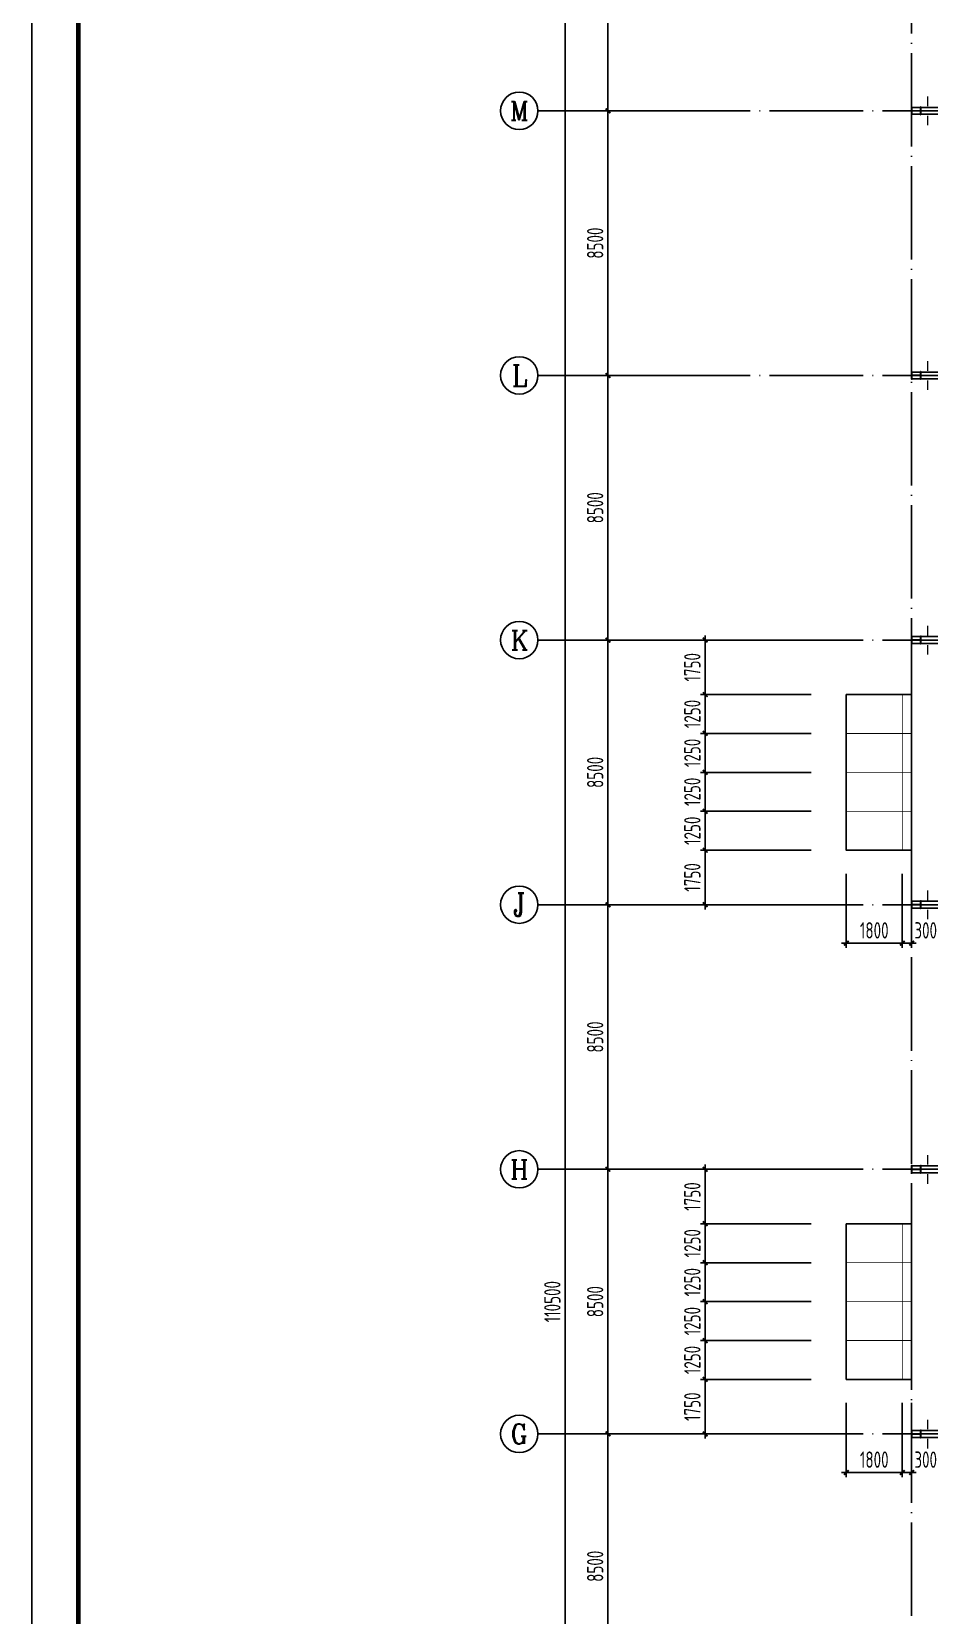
# Model space of a CAD drawing. Extents: x 753177 to 2169292, y -530934 to -273477.
# Drawn here: x 1362919 to 1391744, y -441202 to -390335 of the extents above; entities that cross this region are included whole.
import ezdxf
from ezdxf.enums import TextEntityAlignment as Align

# ---------------------------------------------------------------- set-up
doc = ezdxf.new("R2010")
doc.units = 0
doc.header["$LTSCALE"] = 1500
doc.header["$MEASUREMENT"] = 0
doc.linetypes.add('DASHED', pattern=[0.75, 0.5, -0.25])
doc.linetypes.add('DOTE', pattern=[2.42, 2, -0.2, 0.02, -0.2])
doc.layers.get('Defpoints').update_dxf_attribs({"color": 252})
for name, color, linetype in [('00-tk', 151, 'Continuous'), ('AXIS', 3, 'Continuous'), ('AXIS_TEXT', 7, 'Continuous'), ('BOLT', 252, 'Continuous'), ('Boltx', 252, 'DASHED'), ('DIM', 3, 'Continuous'), ('M_Prof', 2, 'Continuous')]:
    doc.layers.add(name, color=color, linetype=linetype)
doc.layers.add('钢板标注', color=9, linetype='Continuous', lineweight=18)
doc.styles.add('_TCH_AXIS', font='COMPLEX', dxfattribs={"bigfont": 'GBCBIG'})
doc.styles.add('COMPLEX', font='COMPLEX')
doc.styles.add('TSSD_Dimension', font='Tssdeng.shx', dxfattribs={"width": 0.7, "bigfont": 'hztxt.shx'})
doc.dimstyles.new('TSSD_150_150', dxfattribs={"dimtxt": 525, "dimasz": 150, "dimexe": 150, "dimexo": 375, "dimgap": 150, "dimtad": 1, "dimdec": 0, "dimzin": 0, "dimdsep": 46, "dimtxsty": 'TSSD_Dimension', "dimblk": 'ARCHTICK', "dimblk1": 'ARCHTICK', "dimblk2": 'ARCHTICK', "dimcen": 0, "dimdle": 150, "dimclrt": 7, "dimadec": 0, "dimazin": 0, "dimtfac": 1, "dimtdec": 0, "dimtix": 1, "dimtmove": 2, "dimatfit": 3, "dimfxl": 0, "dimtolj": 1, "dimtzin": 0, "dimarcsym": 0})

# ---------------------------------------------------------------- blocks, each defined once
blk = doc.blocks.new('A$C16496DF1')
at = {"layer": '00-tk'}
blk.add_line((176850, 1500), (3750, 1500), dxfattribs=at)
at = {"layer": '00-tk', "linetype": 'Continuous'}
blk.add_line((178350, 0), (0, 0), dxfattribs=at)
at = {"layer": '00-tk', "const_width": 150}
blk.add_lwpolyline([(3750, 124650), (176850, 124650), (176850, 1500), (3750, 1500)], close=True, dxfattribs=at)
blk = doc.blocks.new('_ArchTick')
at = {"color": 0, "linetype": 'ByBlock', "const_width": 0.4}
blk.add_lwpolyline([(-0.5, -0.5), (0.5, 0.5)], dxfattribs=at)
blk = doc.blocks.new('*D57')
at = {"layer": 'AXIS', "color": 0, "lineweight": -2, "transparency": 16777216}
for p, q in [((587000, 109370), (583475, 109370)), ((583625, 100720), (583625, 109520)), ((587000, 100870), (583475, 100870))]:
    blk.add_line(p, q, dxfattribs=at)
at = {"layer": 'Defpoints', "color": 0, "transparency": 16777216}
for p in [(583625, 109370), (587375, 109370), (587375, 100870)]:
    blk.add_point(p, dxfattribs=at)
at = {"layer": 'AXIS', "color": 0, "lineweight": -2, "transparency": 16777216, "xscale": 150, "yscale": 150, "zscale": 150}
for p, rotation in [((583625, 109370), 90), ((583625, 100870), 270)]:
    blk.add_blockref('_ArchTick', p, dxfattribs=dict(at, rotation=rotation))
at = {"layer": 'AXIS', "color": 7, "transparency": 16777216, "insert": (583213, 105120), "char_height": 525, "attachment_point": 5, "rotation": 90, "style": 'TSSD_Dimension'}
blk.add_mtext('\\A1;8500', dxfattribs=at)
blk = doc.blocks.new('*D58')
at = {"layer": 'AXIS', "color": 0, "lineweight": -2, "transparency": 16777216}
for p, q in [((583625, 109220), (583625, 118020)), ((587000, 117870), (583475, 117870)), ((587000, 109370), (583475, 109370))]:
    blk.add_line(p, q, dxfattribs=at)
at = {"layer": 'Defpoints', "color": 0, "transparency": 16777216}
for p in [(583625, 117870), (587375, 117870), (587375, 109370)]:
    blk.add_point(p, dxfattribs=at)
at = {"layer": 'AXIS', "color": 0, "lineweight": -2, "transparency": 16777216, "xscale": 150, "yscale": 150, "zscale": 150}
for p, rotation in [((583625, 117870), 90), ((583625, 109370), 270)]:
    blk.add_blockref('_ArchTick', p, dxfattribs=dict(at, rotation=rotation))
at = {"layer": 'AXIS', "color": 7, "transparency": 16777216, "insert": (583213, 113620), "char_height": 525, "attachment_point": 5, "rotation": 90, "style": 'TSSD_Dimension'}
blk.add_mtext('\\A1;8500', dxfattribs=at)
blk = doc.blocks.new('*D59')
at = {"layer": 'AXIS', "color": 0, "lineweight": -2, "transparency": 16777216}
for p, q in [((587000, 126370), (583475, 126370)), ((583625, 117720), (583625, 126520)), ((587000, 117870), (583475, 117870))]:
    blk.add_line(p, q, dxfattribs=at)
at = {"layer": 'Defpoints', "color": 0, "transparency": 16777216}
for p in [(583625, 126370), (587375, 126370), (587375, 117870)]:
    blk.add_point(p, dxfattribs=at)
at = {"layer": 'AXIS', "color": 0, "lineweight": -2, "transparency": 16777216, "xscale": 150, "yscale": 150, "zscale": 150}
for p, rotation in [((583625, 126370), 90), ((583625, 117870), 270)]:
    blk.add_blockref('_ArchTick', p, dxfattribs=dict(at, rotation=rotation))
at = {"layer": 'AXIS', "color": 7, "transparency": 16777216, "insert": (583213, 122120), "char_height": 525, "attachment_point": 5, "rotation": 90, "style": 'TSSD_Dimension'}
blk.add_mtext('\\A1;8500', dxfattribs=at)
blk = doc.blocks.new('*D60')
at = {"layer": 'AXIS', "color": 0, "lineweight": -2, "transparency": 16777216}
for p, q in [((587000, 134870), (583475, 134870)), ((583625, 126220), (583625, 135020)), ((587000, 126370), (583475, 126370))]:
    blk.add_line(p, q, dxfattribs=at)
at = {"layer": 'Defpoints', "color": 0, "transparency": 16777216}
for p in [(583625, 134870), (587375, 134870), (587375, 126370)]:
    blk.add_point(p, dxfattribs=at)
at = {"layer": 'AXIS', "color": 0, "lineweight": -2, "transparency": 16777216, "xscale": 150, "yscale": 150, "zscale": 150}
for p, rotation in [((583625, 134870), 90), ((583625, 126370), 270)]:
    blk.add_blockref('_ArchTick', p, dxfattribs=dict(at, rotation=rotation))
at = {"layer": 'AXIS', "color": 7, "transparency": 16777216, "insert": (583213, 130620), "char_height": 525, "attachment_point": 5, "rotation": 90, "style": 'TSSD_Dimension'}
blk.add_mtext('\\A1;8500', dxfattribs=at)
blk = doc.blocks.new('*D61')
at = {"layer": 'AXIS', "color": 0, "lineweight": -2, "transparency": 16777216}
for p, q in [((583625, 134720), (583625, 143520)), ((587000, 143370), (583475, 143370)), ((587000, 134870), (583475, 134870))]:
    blk.add_line(p, q, dxfattribs=at)
at = {"layer": 'Defpoints', "color": 0, "transparency": 16777216}
for p in [(583625, 143370), (587375, 143370), (587375, 134870)]:
    blk.add_point(p, dxfattribs=at)
at = {"layer": 'AXIS', "color": 0, "lineweight": -2, "transparency": 16777216, "xscale": 150, "yscale": 150, "zscale": 150}
for p, rotation in [((583625, 143370), 90), ((583625, 134870), 270)]:
    blk.add_blockref('_ArchTick', p, dxfattribs=dict(at, rotation=rotation))
at = {"layer": 'AXIS', "color": 7, "transparency": 16777216, "insert": (583213, 139120), "char_height": 525, "attachment_point": 5, "rotation": 90, "style": 'TSSD_Dimension'}
blk.add_mtext('\\A1;8500', dxfattribs=at)
blk = doc.blocks.new('*D62')
at = {"layer": 'AXIS', "color": 0, "lineweight": -2, "transparency": 16777216}
for p, q in [((587000, 151870), (583475, 151870)), ((583625, 143220), (583625, 152020)), ((587000, 143370), (583475, 143370))]:
    blk.add_line(p, q, dxfattribs=at)
at = {"layer": 'Defpoints', "color": 0, "transparency": 16777216}
for p in [(583625, 151870), (587375, 151870), (587375, 143370)]:
    blk.add_point(p, dxfattribs=at)
at = {"layer": 'AXIS', "color": 0, "lineweight": -2, "transparency": 16777216, "xscale": 150, "yscale": 150, "zscale": 150}
for p, rotation in [((583625, 151870), 90), ((583625, 143370), 270)]:
    blk.add_blockref('_ArchTick', p, dxfattribs=dict(at, rotation=rotation))
at = {"layer": 'AXIS', "color": 7, "transparency": 16777216, "insert": (583213, 147620), "char_height": 525, "attachment_point": 5, "rotation": 90, "style": 'TSSD_Dimension'}
blk.add_mtext('\\A1;8500', dxfattribs=at)
blk = doc.blocks.new('*D63')
at = {"layer": 'AXIS', "color": 0, "lineweight": -2, "transparency": 16777216}
for p, q in [((587000, 160370), (583475, 160370)), ((583625, 151720), (583625, 160520)), ((587000, 151870), (583475, 151870))]:
    blk.add_line(p, q, dxfattribs=at)
at = {"layer": 'Defpoints', "color": 0, "transparency": 16777216}
for p in [(583625, 160370), (587375, 160370), (587375, 151870)]:
    blk.add_point(p, dxfattribs=at)
at = {"layer": 'AXIS', "color": 0, "lineweight": -2, "transparency": 16777216, "xscale": 150, "yscale": 150, "zscale": 150}
for p, rotation in [((583625, 160370), 90), ((583625, 151870), 270)]:
    blk.add_blockref('_ArchTick', p, dxfattribs=dict(at, rotation=rotation))
at = {"layer": 'AXIS', "color": 7, "transparency": 16777216, "insert": (583213, 156120), "char_height": 525, "attachment_point": 5, "rotation": 90, "style": 'TSSD_Dimension'}
blk.add_mtext('\\A1;8500', dxfattribs=at)
blk = doc.blocks.new('_AXISO')
blk.add_circle((0, 0), 0.5)
at = {"layer": 'AXIS_TEXT', "style": 'COMPLEX', "width": 1.041667}
blk.add_attdef('A', text='', height=0.56, dxfattribs=at).set_placement((-0.25, -0.28), (0.25, -0.28), align=Align.FIT)
blk = doc.blocks.new('*D66')
at = {"layer": 'Defpoints', "color": 0, "transparency": 16777216}
for p in [(582250, 168870), (588523, 168870), (588523, 58370)]:
    blk.add_point(p, dxfattribs=at)
at = {"layer": 'DIM', "color": 0, "lineweight": -2, "transparency": 16777216}
for p, q in [((582250, 58220), (582250, 169020)), ((588148, 168870), (582100, 168870)), ((588148, 58370), (582100, 58370))]:
    blk.add_line(p, q, dxfattribs=at)
at = {"layer": 'DIM', "color": 0, "lineweight": -2, "transparency": 16777216, "xscale": 150, "yscale": 150, "zscale": 150}
for p, rotation in [((582250, 168870), 90), ((582250, 58370), 270)]:
    blk.add_blockref('_ArchTick', p, dxfattribs=dict(at, rotation=rotation))
at = {"layer": 'DIM', "color": 7, "transparency": 16777216, "insert": (581838, 113620), "char_height": 525, "attachment_point": 5, "rotation": 90, "style": 'TSSD_Dimension'}
blk.add_mtext('\\A1;110500', dxfattribs=at)
blk = doc.blocks.new('A$C01EB0BB3')
at = {"layer": 'M_Prof'}
for points in [[(300, 93375), (300, 93625), (288, 93625), (288, 93504), (12, 93504), (12, 93625), (0, 93625), (0, 93375), (12, 93375), (12, 93496), (288, 93496), (288, 93375)], [(300, 84875), (300, 85125), (288, 85125), (288, 85004), (12, 85004), (12, 85125), (0, 85125), (0, 84875), (12, 84875), (12, 84996), (288, 84996), (288, 84875)], [(300, 76375), (300, 76625), (288, 76625), (288, 76504), (12, 76504), (12, 76625), (0, 76625), (0, 76375), (12, 76375), (12, 76496), (288, 76496), (288, 76375)], [(300, 67875), (300, 68125), (288, 68125), (288, 68004), (12, 68004), (12, 68125), (0, 68125), (0, 67875), (12, 67875), (12, 67996), (288, 67996), (288, 67875)], [(300, 59375), (300, 59625), (288, 59625), (288, 59504), (12, 59504), (12, 59625), (0, 59625), (0, 59375), (12, 59375), (12, 59496), (288, 59496), (288, 59375)], [(300, 50875), (300, 51125), (288, 51125), (288, 51004), (12, 51004), (12, 51125), (0, 51125), (0, 50875), (12, 50875), (12, 50996), (288, 50996), (288, 50875)]]:
    blk.add_lwpolyline(points, close=True, dxfattribs=at)
blk = doc.blocks.new('*D615')
at = {"layer": 'Defpoints', "color": 0, "transparency": 16777216}
for p in [(1384547, -433626), (1388325, -433626), (1388325, -435376)]:
    blk.add_point(p, dxfattribs=at)
at = {"layer": 'DIM', "color": 0, "lineweight": -2, "transparency": 16777216}
for p, q in [((1387950, -433626), (1384397, -433626)), ((1384547, -435526), (1384547, -433476)), ((1387950, -435376), (1384397, -435376))]:
    blk.add_line(p, q, dxfattribs=at)
at = {"layer": 'DIM', "color": 0, "lineweight": -2, "transparency": 16777216, "xscale": 150, "yscale": 150, "zscale": 150}
for p, rotation in [((1384547, -433626), 90), ((1384547, -435376), 270)]:
    blk.add_blockref('_ArchTick', p, dxfattribs=dict(at, rotation=rotation))
at = {"layer": 'DIM', "color": 7, "transparency": 16777216, "insert": (1384134, -434501), "char_height": 525, "attachment_point": 5, "rotation": 90, "style": 'TSSD_Dimension'}
blk.add_mtext('\\A1;1750', dxfattribs=at)
blk = doc.blocks.new('*D616')
at = {"layer": 'Defpoints', "color": 0, "transparency": 16777216}
for p in [(1384547, -428626), (1388325, -428626), (1388325, -429876)]:
    blk.add_point(p, dxfattribs=at)
at = {"layer": 'DIM', "color": 0, "lineweight": -2, "transparency": 16777216}
for p, q in [((1387950, -428626), (1384397, -428626)), ((1384547, -428626), (1384547, -428476)), ((1384547, -429876), (1384547, -428626)), ((1387950, -429876), (1384397, -429876)), ((1384547, -429876), (1384547, -430026))]:
    blk.add_line(p, q, dxfattribs=at)
at = {"layer": 'DIM', "color": 0, "lineweight": -2, "transparency": 16777216, "xscale": 150, "yscale": 150, "zscale": 150}
for p, rotation in [((1384547, -428626), 270), ((1384547, -429876), 90)]:
    blk.add_blockref('_ArchTick', p, dxfattribs=dict(at, rotation=rotation))
at = {"layer": 'DIM', "color": 7, "transparency": 16777216, "insert": (1384134, -429251), "char_height": 525, "attachment_point": 5, "rotation": 90, "style": 'TSSD_Dimension'}
blk.add_mtext('\\A1;1250', dxfattribs=at)
blk = doc.blocks.new('*D617')
at = {"layer": 'Defpoints', "color": 0, "transparency": 16777216}
for p in [(1384547, -426876), (1388325, -426876), (1388325, -428626)]:
    blk.add_point(p, dxfattribs=at)
at = {"layer": 'DIM', "color": 0, "lineweight": -2, "transparency": 16777216}
for p, q in [((1384547, -428776), (1384547, -426726)), ((1387950, -426876), (1384397, -426876)), ((1387950, -428626), (1384397, -428626))]:
    blk.add_line(p, q, dxfattribs=at)
at = {"layer": 'DIM', "color": 0, "lineweight": -2, "transparency": 16777216, "xscale": 150, "yscale": 150, "zscale": 150}
for p, rotation in [((1384547, -426876), 90), ((1384547, -428626), 270)]:
    blk.add_blockref('_ArchTick', p, dxfattribs=dict(at, rotation=rotation))
at = {"layer": 'DIM', "color": 7, "transparency": 16777216, "insert": (1384134, -427751), "char_height": 525, "attachment_point": 5, "rotation": 90, "style": 'TSSD_Dimension'}
blk.add_mtext('\\A1;1750', dxfattribs=at)
blk = doc.blocks.new('*D618')
at = {"layer": 'Defpoints', "color": 0, "transparency": 16777216}
for p in [(1384547, -429876), (1388325, -429876), (1388325, -431126)]:
    blk.add_point(p, dxfattribs=at)
at = {"layer": 'DIM', "color": 0, "lineweight": -2, "transparency": 16777216}
for p, q in [((1384547, -429876), (1384547, -429726)), ((1387950, -429876), (1384397, -429876)), ((1384547, -431126), (1384547, -429876)), ((1387950, -431126), (1384397, -431126)), ((1384547, -431126), (1384547, -431276))]:
    blk.add_line(p, q, dxfattribs=at)
at = {"layer": 'DIM', "color": 0, "lineweight": -2, "transparency": 16777216, "xscale": 150, "yscale": 150, "zscale": 150}
for p, rotation in [((1384547, -429876), 270), ((1384547, -431126), 90)]:
    blk.add_blockref('_ArchTick', p, dxfattribs=dict(at, rotation=rotation))
at = {"layer": 'DIM', "color": 7, "transparency": 16777216, "insert": (1384134, -430501), "char_height": 525, "attachment_point": 5, "rotation": 90, "style": 'TSSD_Dimension'}
blk.add_mtext('\\A1;1250', dxfattribs=at)
blk = doc.blocks.new('*D619')
at = {"layer": 'Defpoints', "color": 0, "transparency": 16777216}
for p in [(1384547, -431126), (1388325, -431126), (1388325, -432376)]:
    blk.add_point(p, dxfattribs=at)
at = {"layer": 'DIM', "color": 0, "lineweight": -2, "transparency": 16777216}
for p, q in [((1387950, -431126), (1384397, -431126)), ((1384547, -431126), (1384547, -430976)), ((1384547, -432376), (1384547, -431126)), ((1387950, -432376), (1384397, -432376)), ((1384547, -432376), (1384547, -432526))]:
    blk.add_line(p, q, dxfattribs=at)
at = {"layer": 'DIM', "color": 0, "lineweight": -2, "transparency": 16777216, "xscale": 150, "yscale": 150, "zscale": 150}
for p, rotation in [((1384547, -431126), 270), ((1384547, -432376), 90)]:
    blk.add_blockref('_ArchTick', p, dxfattribs=dict(at, rotation=rotation))
at = {"layer": 'DIM', "color": 7, "transparency": 16777216, "insert": (1384134, -431751), "char_height": 525, "attachment_point": 5, "rotation": 90, "style": 'TSSD_Dimension'}
blk.add_mtext('\\A1;1250', dxfattribs=at)
blk = doc.blocks.new('*D620')
at = {"layer": 'Defpoints', "color": 0, "transparency": 16777216}
for p in [(1384547, -432376), (1388325, -432376), (1388325, -433626)]:
    blk.add_point(p, dxfattribs=at)
at = {"layer": 'DIM', "color": 0, "lineweight": -2, "transparency": 16777216}
for p, q in [((1384547, -432376), (1384547, -432226)), ((1387950, -432376), (1384397, -432376)), ((1384547, -433626), (1384547, -432376)), ((1387950, -433626), (1384397, -433626)), ((1384547, -433626), (1384547, -433776))]:
    blk.add_line(p, q, dxfattribs=at)
at = {"layer": 'DIM', "color": 0, "lineweight": -2, "transparency": 16777216, "xscale": 150, "yscale": 150, "zscale": 150}
for p, rotation in [((1384547, -432376), 270), ((1384547, -433626), 90)]:
    blk.add_blockref('_ArchTick', p, dxfattribs=dict(at, rotation=rotation))
at = {"layer": 'DIM', "color": 7, "transparency": 16777216, "insert": (1384134, -433001), "char_height": 525, "attachment_point": 5, "rotation": 90, "style": 'TSSD_Dimension'}
blk.add_mtext('\\A1;1250', dxfattribs=at)
blk = doc.blocks.new('*D621')
at = {"layer": 'Defpoints', "color": 0, "transparency": 16777216}
for p in [(1390876, -434005), (1391176, -434005), (1390876, -436614)]:
    blk.add_point(p, dxfattribs=at)
at = {"layer": 'DIM', "color": 0, "lineweight": -2, "transparency": 16777216}
for p, q in [((1390876, -434380), (1390876, -436764)), ((1391176, -434380), (1391176, -436764)), ((1390876, -436614), (1390726, -436614)), ((1391176, -436614), (1390876, -436614)), ((1391176, -436614), (1391326, -436614))]:
    blk.add_line(p, q, dxfattribs=at)
at = {"layer": 'DIM', "color": 0, "lineweight": -2, "transparency": 16777216, "xscale": 150, "yscale": 150, "zscale": 150}
blk.add_blockref('_ArchTick', (1390876, -436614), dxfattribs=at)
at = {"layer": 'DIM', "color": 0, "lineweight": -2, "transparency": 16777216, "xscale": 150, "yscale": 150, "zscale": 150, "rotation": 180}
blk.add_blockref('_ArchTick', (1391176, -436614), dxfattribs=at)
at = {"layer": 'DIM', "color": 7, "transparency": 16777216, "insert": (1391628, -436201), "char_height": 525, "attachment_point": 5, "style": 'TSSD_Dimension'}
blk.add_mtext('\\A1;300', dxfattribs=at)
blk = doc.blocks.new('*D622')
at = {"layer": 'Defpoints', "color": 0, "transparency": 16777216}
for p in [(1389076, -434005), (1390876, -434005), (1389076, -436614)]:
    blk.add_point(p, dxfattribs=at)
at = {"layer": 'DIM', "color": 0, "lineweight": -2, "transparency": 16777216}
for p, q in [((1389076, -434380), (1389076, -436764)), ((1390876, -434380), (1390876, -436764)), ((1391026, -436614), (1388926, -436614))]:
    blk.add_line(p, q, dxfattribs=at)
at = {"layer": 'DIM', "color": 0, "lineweight": -2, "transparency": 16777216, "xscale": 150, "yscale": 150, "zscale": 150, "rotation": 180}
blk.add_blockref('_ArchTick', (1389076, -436614), dxfattribs=at)
at = {"layer": 'DIM', "color": 0, "lineweight": -2, "transparency": 16777216, "xscale": 150, "yscale": 150, "zscale": 150}
blk.add_blockref('_ArchTick', (1390876, -436614), dxfattribs=at)
at = {"layer": 'DIM', "color": 7, "transparency": 16777216, "insert": (1389976, -436201), "char_height": 525, "attachment_point": 5, "style": 'TSSD_Dimension'}
blk.add_mtext('\\A1;1800', dxfattribs=at)
blk = doc.blocks.new('*D631')
at = {"layer": 'Defpoints', "color": 0, "transparency": 16777216}
for p in [(1384547, -416626), (1388325, -416626), (1388325, -418376)]:
    blk.add_point(p, dxfattribs=at)
at = {"layer": 'DIM', "color": 0, "lineweight": -2, "transparency": 16777216}
for p, q in [((1384547, -418526), (1384547, -416476)), ((1387950, -416626), (1384397, -416626)), ((1387950, -418376), (1384397, -418376))]:
    blk.add_line(p, q, dxfattribs=at)
at = {"layer": 'DIM', "color": 0, "lineweight": -2, "transparency": 16777216, "xscale": 150, "yscale": 150, "zscale": 150}
for p, rotation in [((1384547, -416626), 90), ((1384547, -418376), 270)]:
    blk.add_blockref('_ArchTick', p, dxfattribs=dict(at, rotation=rotation))
at = {"layer": 'DIM', "color": 7, "transparency": 16777216, "insert": (1384134, -417501), "char_height": 525, "attachment_point": 5, "rotation": 90, "style": 'TSSD_Dimension'}
blk.add_mtext('\\A1;1750', dxfattribs=at)
blk = doc.blocks.new('*D632')
at = {"layer": 'Defpoints', "color": 0, "transparency": 16777216}
for p in [(1384547, -411626), (1388325, -411626), (1388325, -412876)]:
    blk.add_point(p, dxfattribs=at)
at = {"layer": 'DIM', "color": 0, "lineweight": -2, "transparency": 16777216}
for p, q in [((1384547, -411626), (1384547, -411476)), ((1387950, -411626), (1384397, -411626)), ((1384547, -412876), (1384547, -411626)), ((1387950, -412876), (1384397, -412876)), ((1384547, -412876), (1384547, -413026))]:
    blk.add_line(p, q, dxfattribs=at)
at = {"layer": 'DIM', "color": 0, "lineweight": -2, "transparency": 16777216, "xscale": 150, "yscale": 150, "zscale": 150}
for p, rotation in [((1384547, -411626), 270), ((1384547, -412876), 90)]:
    blk.add_blockref('_ArchTick', p, dxfattribs=dict(at, rotation=rotation))
at = {"layer": 'DIM', "color": 7, "transparency": 16777216, "insert": (1384134, -412251), "char_height": 525, "attachment_point": 5, "rotation": 90, "style": 'TSSD_Dimension'}
blk.add_mtext('\\A1;1250', dxfattribs=at)
blk = doc.blocks.new('*D633')
at = {"layer": 'Defpoints', "color": 0, "transparency": 16777216}
for p in [(1384547, -409876), (1388325, -409876), (1388325, -411626)]:
    blk.add_point(p, dxfattribs=at)
at = {"layer": 'DIM', "color": 0, "lineweight": -2, "transparency": 16777216}
for p, q in [((1387950, -409876), (1384397, -409876)), ((1384547, -411776), (1384547, -409726)), ((1387950, -411626), (1384397, -411626))]:
    blk.add_line(p, q, dxfattribs=at)
at = {"layer": 'DIM', "color": 0, "lineweight": -2, "transparency": 16777216, "xscale": 150, "yscale": 150, "zscale": 150}
for p, rotation in [((1384547, -409876), 90), ((1384547, -411626), 270)]:
    blk.add_blockref('_ArchTick', p, dxfattribs=dict(at, rotation=rotation))
at = {"layer": 'DIM', "color": 7, "transparency": 16777216, "insert": (1384134, -410751), "char_height": 525, "attachment_point": 5, "rotation": 90, "style": 'TSSD_Dimension'}
blk.add_mtext('\\A1;1750', dxfattribs=at)
blk = doc.blocks.new('*D634')
at = {"layer": 'Defpoints', "color": 0, "transparency": 16777216}
for p in [(1384547, -412876), (1388325, -412876), (1388325, -414126)]:
    blk.add_point(p, dxfattribs=at)
at = {"layer": 'DIM', "color": 0, "lineweight": -2, "transparency": 16777216}
for p, q in [((1387950, -412876), (1384397, -412876)), ((1384547, -412876), (1384547, -412726)), ((1384547, -414126), (1384547, -412876)), ((1387950, -414126), (1384397, -414126)), ((1384547, -414126), (1384547, -414276))]:
    blk.add_line(p, q, dxfattribs=at)
at = {"layer": 'DIM', "color": 0, "lineweight": -2, "transparency": 16777216, "xscale": 150, "yscale": 150, "zscale": 150}
for p, rotation in [((1384547, -412876), 270), ((1384547, -414126), 90)]:
    blk.add_blockref('_ArchTick', p, dxfattribs=dict(at, rotation=rotation))
at = {"layer": 'DIM', "color": 7, "transparency": 16777216, "insert": (1384134, -413501), "char_height": 525, "attachment_point": 5, "rotation": 90, "style": 'TSSD_Dimension'}
blk.add_mtext('\\A1;1250', dxfattribs=at)
blk = doc.blocks.new('*D635')
at = {"layer": 'Defpoints', "color": 0, "transparency": 16777216}
for p in [(1384547, -414126), (1388325, -414126), (1388325, -415376)]:
    blk.add_point(p, dxfattribs=at)
at = {"layer": 'DIM', "color": 0, "lineweight": -2, "transparency": 16777216}
for p, q in [((1384547, -414126), (1384547, -413976)), ((1387950, -414126), (1384397, -414126)), ((1384547, -415376), (1384547, -414126)), ((1387950, -415376), (1384397, -415376)), ((1384547, -415376), (1384547, -415526))]:
    blk.add_line(p, q, dxfattribs=at)
at = {"layer": 'DIM', "color": 0, "lineweight": -2, "transparency": 16777216, "xscale": 150, "yscale": 150, "zscale": 150}
for p, rotation in [((1384547, -414126), 270), ((1384547, -415376), 90)]:
    blk.add_blockref('_ArchTick', p, dxfattribs=dict(at, rotation=rotation))
at = {"layer": 'DIM', "color": 7, "transparency": 16777216, "insert": (1384134, -414751), "char_height": 525, "attachment_point": 5, "rotation": 90, "style": 'TSSD_Dimension'}
blk.add_mtext('\\A1;1250', dxfattribs=at)
blk = doc.blocks.new('*D636')
at = {"layer": 'Defpoints', "color": 0, "transparency": 16777216}
for p in [(1384547, -415376), (1388325, -415376), (1388325, -416626)]:
    blk.add_point(p, dxfattribs=at)
at = {"layer": 'DIM', "color": 0, "lineweight": -2, "transparency": 16777216}
for p, q in [((1387950, -415376), (1384397, -415376)), ((1384547, -415376), (1384547, -415226)), ((1384547, -416626), (1384547, -415376)), ((1387950, -416626), (1384397, -416626)), ((1384547, -416626), (1384547, -416776))]:
    blk.add_line(p, q, dxfattribs=at)
at = {"layer": 'DIM', "color": 0, "lineweight": -2, "transparency": 16777216, "xscale": 150, "yscale": 150, "zscale": 150}
for p, rotation in [((1384547, -415376), 270), ((1384547, -416626), 90)]:
    blk.add_blockref('_ArchTick', p, dxfattribs=dict(at, rotation=rotation))
at = {"layer": 'DIM', "color": 7, "transparency": 16777216, "insert": (1384134, -416001), "char_height": 525, "attachment_point": 5, "rotation": 90, "style": 'TSSD_Dimension'}
blk.add_mtext('\\A1;1250', dxfattribs=at)
blk = doc.blocks.new('*D637')
at = {"layer": 'Defpoints', "color": 0, "transparency": 16777216}
for p in [(1390876, -417005), (1391176, -417005), (1390876, -419614)]:
    blk.add_point(p, dxfattribs=at)
at = {"layer": 'DIM', "color": 0, "lineweight": -2, "transparency": 16777216}
for p, q in [((1390876, -417380), (1390876, -419764)), ((1391176, -417380), (1391176, -419764)), ((1390876, -419614), (1390726, -419614)), ((1391176, -419614), (1390876, -419614)), ((1391176, -419614), (1391326, -419614))]:
    blk.add_line(p, q, dxfattribs=at)
at = {"layer": 'DIM', "color": 0, "lineweight": -2, "transparency": 16777216, "xscale": 150, "yscale": 150, "zscale": 150}
blk.add_blockref('_ArchTick', (1390876, -419614), dxfattribs=at)
at = {"layer": 'DIM', "color": 0, "lineweight": -2, "transparency": 16777216, "xscale": 150, "yscale": 150, "zscale": 150, "rotation": 180}
blk.add_blockref('_ArchTick', (1391176, -419614), dxfattribs=at)
at = {"layer": 'DIM', "color": 7, "transparency": 16777216, "insert": (1391628, -419201), "char_height": 525, "attachment_point": 5, "style": 'TSSD_Dimension'}
blk.add_mtext('\\A1;300', dxfattribs=at)
blk = doc.blocks.new('*D638')
at = {"layer": 'Defpoints', "color": 0, "transparency": 16777216}
for p in [(1389076, -417005), (1390876, -417005), (1389076, -419614)]:
    blk.add_point(p, dxfattribs=at)
at = {"layer": 'DIM', "color": 0, "lineweight": -2, "transparency": 16777216}
for p, q in [((1389076, -417380), (1389076, -419764)), ((1390876, -417380), (1390876, -419764)), ((1391026, -419614), (1388926, -419614))]:
    blk.add_line(p, q, dxfattribs=at)
at = {"layer": 'DIM', "color": 0, "lineweight": -2, "transparency": 16777216, "xscale": 150, "yscale": 150, "zscale": 150, "rotation": 180}
blk.add_blockref('_ArchTick', (1389076, -419614), dxfattribs=at)
at = {"layer": 'DIM', "color": 0, "lineweight": -2, "transparency": 16777216, "xscale": 150, "yscale": 150, "zscale": 150}
blk.add_blockref('_ArchTick', (1390876, -419614), dxfattribs=at)
at = {"layer": 'DIM', "color": 7, "transparency": 16777216, "insert": (1389976, -419201), "char_height": 525, "attachment_point": 5, "style": 'TSSD_Dimension'}
blk.add_mtext('\\A1;1800', dxfattribs=at)
blk = doc.blocks.new('A$C72AE6952')
at = {"layer": 'AXIS', "color": 252, "linetype": 'DOTE'}
for p, q in [((0, 113500), (0, -3000)), ((42000, 93500), (-6000, 93500)), ((42000, 85000), (-6000, 85000)), ((42000, 76500), (-6000, 76500)), ((42000, 68000), (-6000, 68000)), ((42000, 59500), (-6000, 59500)), ((42000, 51000), (-6000, 51000))]:
    blk.add_line(p, q, dxfattribs=at)
at = {"layer": 'AXIS'}
for p, q in [((-6000, 93500), (-12000, 93500)), ((-6000, 85000), (-12000, 85000)), ((-6000, 76500), (-12000, 76500)), ((-6000, 68000), (-12000, 68000)), ((-6000, 59500), (-12000, 59500)), ((-6000, 51000), (-12000, 51000))]:
    blk.add_line(p, q, dxfattribs=at)
ref = blk.add_blockref('_AXISO', (-12600, 93500), dxfattribs=dict(at, xscale=1200, yscale=1200, zscale=1200))
ref.add_attrib('A', 'M', dxfattribs={"layer": 'AXIS_TEXT', "height": 594, "style": '_TCH_AXIS'}).set_placement((-12897, 93203), (-12303, 93203), align=Align.FIT)
ref = blk.add_blockref('_AXISO', (-12600, 85000), dxfattribs=dict(at, xscale=1200, yscale=1200, zscale=1200))
ref.add_attrib('A', 'L', dxfattribs={"layer": 'AXIS_TEXT', "height": 683.5, "style": '_TCH_AXIS'}).set_placement((-12844.1, 84658.2), (-12355.9, 84658.2), align=Align.FIT)
ref = blk.add_blockref('_AXISO', (-12600, 76500), dxfattribs=dict(at, xscale=1200, yscale=1200, zscale=1200))
ref.add_attrib('A', 'K', dxfattribs={"layer": 'AXIS_TEXT', "height": 622.9, "style": '_TCH_AXIS'}).set_placement((-12881.8, 76188.6), (-12318.2, 76188.6), align=Align.FIT)
ref = blk.add_blockref('_AXISO', (-12600, 68000), dxfattribs=dict(at, xscale=1200, yscale=1200, zscale=1200))
ref.add_attrib('A', 'J', dxfattribs={"layer": 'AXIS_TEXT', "height": 744.1, "style": '_TCH_AXIS'}).set_placement((-12794.9, 67628), (-12405.1, 67628), align=Align.FIT)
ref = blk.add_blockref('_AXISO', (-12600, 59500), dxfattribs=dict(at, xscale=1200, yscale=1200, zscale=1200))
ref.add_attrib('A', 'H', dxfattribs={"layer": 'AXIS_TEXT', "height": 608.3, "style": '_TCH_AXIS'}).set_placement((-12889.7, 59195.9), (-12310.3, 59195.9), align=Align.FIT)
ref = blk.add_blockref('_AXISO', (-12600, 51000), dxfattribs=dict(at, xscale=1200, yscale=1200, zscale=1200))
ref.add_attrib('A', 'G', dxfattribs={"layer": 'AXIS_TEXT', "height": 637.8, "style": '_TCH_AXIS'}).set_placement((-12873.3, 50681.1), (-12326.7, 50681.1), align=Align.FIT)
for p1, p2, picture, middle in [((-6000, 93500), (-6000, 102000), '*D63', (-10162.5, 97750)), ((-6000, 85000), (-6000, 93500), '*D62', (-10162.5, 89250)), ((-6000, 76500), (-6000, 85000), '*D61', (-10162.5, 80750)), ((-6000, 68000), (-6000, 76500), '*D60', (-10162.5, 72250)), ((-6000, 59500), (-6000, 68000), '*D59', (-10162.5, 63750)), ((-6000, 51000), (-6000, 59500), '*D58', (-10162.5, 55250)), ((-6000, 42500), (-6000, 51000), '*D57', (-10162.5, 46750))]:
    dim = blk.add_aligned_dim(p1=p1, p2=p2, distance=3750, dimstyle='TSSD_150_150', dxfattribs=at)
    dim.commit()
    dim.dimension.update_dxf_attribs({"geometry": picture, "text_midpoint": middle, "insert": (-593375.3, -58370.2)})
at = {"layer": 'DIM'}
dim = blk.add_linear_dim(base=(-11125.3, 110500), p1=(-4852.4, 0), p2=(-4852.4, 110500), angle=90, dimstyle='TSSD_150_150', dxfattribs=at)
dim.commit()
dim.dimension.update_dxf_attribs({"geometry": '*D66', "text_midpoint": (-11537.8, 55250), "insert": (-593375.3, -58370.2)})

msp = doc.modelspace()

# ---------------------------------------------------------------- linework, layer by layer
at = {"layer": 'BOLT', "color": 2, "const_width": 25}
for points in [[(1389075.9, -411626.1), (1391175.9, -411626.1)], [(1389075.9, -411626.1), (1389075.9, -416626.1)], [(1390875.9, -416626.1), (1390875.9, -411626.1)], [(1389075.9, -412876.1), (1391175.9, -412876.1)], [(1389075.9, -414126.1), (1391175.9, -414126.1)], [(1389075.9, -415376.1), (1391175.9, -415376.1)], [(1389075.9, -416626.1), (1391175.9, -416626.1)], [(1389075.9, -428626.1), (1391175.9, -428626.1)], [(1389075.9, -428626.1), (1389075.9, -433626.1)], [(1390875.9, -433626.1), (1390875.9, -428626.1)], [(1389075.9, -429876.1), (1391175.9, -429876.1)], [(1389075.9, -431126.1), (1391175.9, -431126.1)], [(1389075.9, -432376.1), (1391175.9, -432376.1)], [(1389075.9, -433626.1), (1391175.9, -433626.1)]]:
    msp.add_lwpolyline(points, dxfattribs=at)
at = {"layer": 'BOLT', "color": 2}
for points in [[(1389075.9, -411626.1), (1391175.9, -411626.1), (1391175.9, -416626.1), (1389075.9, -416626.1)], [(1389075.9, -428626.1), (1391175.9, -428626.1), (1391175.9, -433626.1), (1389075.9, -433626.1)]]:
    msp.add_lwpolyline(points, close=True, dxfattribs=at)
at = {"layer": 'Boltx', "color": 6, "linetype": 'ByBlock', "const_width": 50}
for points in [[(1391692.4, -392730.9), (1391692.4, -392415.9)], [(1391692.4, -393346), (1391692.4, -393030.9)], [(1391692.4, -401230.9), (1391692.4, -400915.9)], [(1391692.4, -401846), (1391692.4, -401530.9)], [(1391692.4, -409730.9), (1391692.4, -409415.9)], [(1391692.4, -410346), (1391692.4, -410030.9)], [(1391692.4, -418230.9), (1391692.4, -417915.9)], [(1391692.4, -418846), (1391692.4, -418530.9)], [(1391692.4, -426730.9), (1391692.4, -426415.9)], [(1391692.4, -427346), (1391692.4, -427030.9)], [(1391692.4, -435230.9), (1391692.4, -434915.9)], [(1391692.4, -435846), (1391692.4, -435530.9)]]:
    msp.add_lwpolyline(points, dxfattribs=at)
at = {"layer": 'Boltx', "color": 4, "linetype": 'ByBlock'}
for points in [[(1391175.9, -392986.1), (1427175.9, -392986.1), (1427175.9, -392766.1), (1391175.9, -392766.1)], [(1391175.9, -401486.1), (1427175.9, -401486.1), (1427175.9, -401266.1), (1391175.9, -401266.1)], [(1391175.9, -409986.1), (1427175.9, -409986.1), (1427175.9, -409766.1), (1391175.9, -409766.1)], [(1391175.9, -418486.1), (1427175.9, -418486.1), (1427175.9, -418266.1), (1391175.9, -418266.1)], [(1391175.9, -426986.1), (1427175.9, -426986.1), (1427175.9, -426766.1), (1391175.9, -426766.1)], [(1391175.9, -435486.1), (1427175.9, -435486.1), (1427175.9, -435266.1), (1391175.9, -435266.1)]]:
    msp.add_lwpolyline(points, close=True, dxfattribs=at)

# ---------------------------------------------------------------- block references
for name in ['A$C72AE6952', 'A$C01EB0BB3']:
    msp.add_blockref(name, (1391175.9, -486376.1))
at = {"layer": '钢板标注', "color": 2, "linetype": 'ByBlock', "rotation": 270}
msp.add_blockref('A$C16496DF1', (1362918.7, -351876.7), dxfattribs=at)

# ---------------------------------------------------------------- dimensions: what is measured, and where the dimension line sits
at = {"layer": 'DIM'}
for base, p1, p2, picture, middle in [((1384547, -409876.1), (1388324.8, -411626.1), (1388324.8, -409876.1), '*D633', (1384134.5, -410751.1)), ((1384547, -411626.1), (1388324.8, -412876.1), (1388324.8, -411626.1), '*D632', (1384134.5, -412251.1)), ((1384547, -412876.1), (1388324.8, -414126.1), (1388324.8, -412876.1), '*D634', (1384134.5, -413501.1)), ((1384547, -414126.1), (1388324.8, -415376.1), (1388324.8, -414126.1), '*D635', (1384134.5, -414751.1)), ((1384547, -415376.1), (1388324.8, -416626.1), (1388324.8, -415376.1), '*D636', (1384134.5, -416001.1)), ((1384547, -416626.1), (1388324.8, -418376.1), (1388324.8, -416626.1), '*D631', (1384134.5, -417501.1)), ((1384547, -426876.1), (1388324.8, -428626.1), (1388324.8, -426876.1), '*D617', (1384134.5, -427751.1)), ((1384547, -428626.1), (1388324.8, -429876.1), (1388324.8, -428626.1), '*D616', (1384134.5, -429251.1)), ((1384547, -429876.1), (1388324.8, -431126.1), (1388324.8, -429876.1), '*D618', (1384134.5, -430501.1)), ((1384547, -431126.1), (1388324.8, -432376.1), (1388324.8, -431126.1), '*D619', (1384134.5, -431751.1)), ((1384547, -432376.1), (1388324.8, -433626.1), (1388324.8, -432376.1), '*D620', (1384134.5, -433001.1)), ((1384547, -433626.1), (1388324.8, -435376.1), (1388324.8, -433626.1), '*D615', (1384134.5, -434501.1))]:
    dim = msp.add_linear_dim(base=base, p1=p1, p2=p2, angle=90, dimstyle='TSSD_150_150', dxfattribs=at)
    dim.commit()
    dim.dimension.update_dxf_attribs({"geometry": picture, "text_midpoint": middle})
for base, p1, p2, picture, middle in [((1389075.9, -419613.8), (1390875.9, -417005), (1389075.9, -417005), '*D638', (1389975.9, -419201.3)), ((1389075.9, -436613.8), (1390875.9, -434005), (1389075.9, -434005), '*D622', (1389975.9, -436201.3))]:
    dim = msp.add_linear_dim(base=base, p1=p1, p2=p2, dimstyle='TSSD_150_150', dxfattribs=at)
    dim.commit()
    dim.dimension.update_dxf_attribs({"geometry": picture, "text_midpoint": middle})
for base, p1, p2, picture, middle in [((1390875.9, -419613.8), (1391175.9, -417005), (1390875.9, -417005), '*D637', (1391627.5, -419201.3)), ((1390875.9, -436613.8), (1391175.9, -434005), (1390875.9, -434005), '*D621', (1391627.5, -436201.3))]:
    dim = msp.add_linear_dim(base=base, p1=p1, p2=p2, dimstyle='TSSD_150_150', dxfattribs=at)
    dim.commit()
    dim.dimension.update_dxf_attribs({"geometry": picture, "text_midpoint": middle, "dimtype": 160})

doc.saveas('drawing.dxf')
